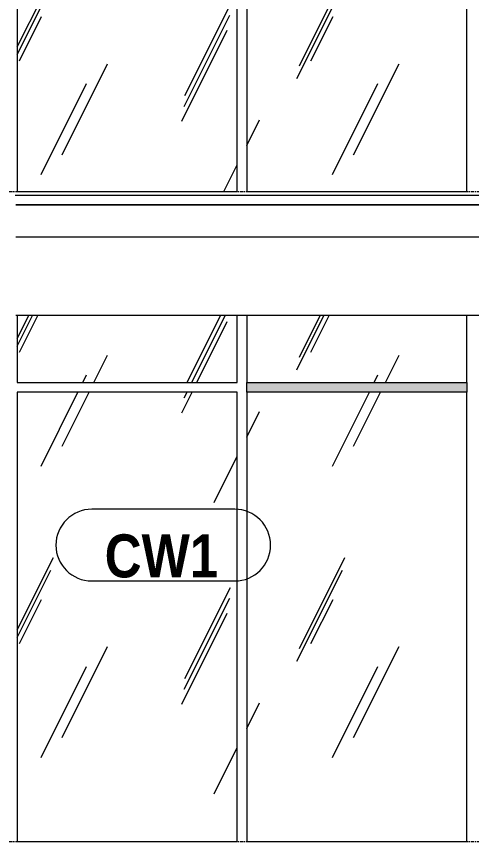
# Model space of a CAD drawing. Header units: millimetres. Extents: x 1240 to 198004, y -7796 to 35300.
# Drawn here: x 172970 to 175349, y 9000 to 13314 of the extents above; entities that cross this region are included whole.
import ezdxf

# ---------------------------------------------------------------- set-up
doc = ezdxf.new("R2010")
doc.units = ezdxf.units.MM
doc.linetypes.add('Centre', pattern=[31.75, 6.35, -4.7625, 15.875, -4.7625])
for name, color, linetype, lineweight in [('0-2', 50, 'Continuous', 5), ('A-FLOR', 192, 'Continuous', 9), ('A-FLOR-2', 7, 'Continuous', 9), ('A-FLOR-LEVL-2', 51, 'Centre', 9), ('A-GLAZ-CURT', 52, 'Continuous', 9), ('A-GLAZ-CWMG', 51, 'Continuous', 9), ('A-WALL-IDEN', 211, 'Continuous', 9), ('S-BEAM-3', 7, 'Continuous', 9)]:
    doc.layers.add(name, color=color, linetype=linetype, lineweight=lineweight)
doc.styles.add('Arial_B', font='arialbd.ttf', dxfattribs={"width": 0.85, "height": 225})
pattern_1 = [(63.435, (1790.26, 104.33), (-0.001, 1524.001), [532.46, -2875.304]), (63.435, (266.26, 104.33), (-0.001, 1524.001), [532.46, -2875.304]), (63.435, (2519.8, 398.8), (-0.001, 1524.001), [532.46, -2875.304]), (63.435, (995.8, 398.8), (-0.001, 1524.001), [532.46, -2875.304]), (63.435, (2409.4, 294.83), (-0.001, 1524.001), [532.46, -2875.304]), (63.435, (885.4, 294.83), (-0.001, 1524.001), [532.46, -2875.304]), (63.435, (2296.8, 890.1), (-0.001, 1524.001), [258.8, -3148.965]), (63.435, (772.8, 890.1), (-0.001, 1524.001), [258.8, -3148.965]), (63.435, (2223.2, 797.95), (-0.001, 1524.001), [532.46, -2875.304]), (63.435, (699.2, 797.95), (-0.001, 1524.001), [532.46, -2875.304]), (63.435, (2236.2, 864.1), (-0.001, 1524.001), [532.46, -2875.304]), (63.435, (712.2, 864.1), (-0.001, 1524.001), [532.46, -2875.304]), (63.435, (1621.35, 573.94), (-0.001, 1524.001), [532.46, -2875.304]), (63.435, (97.35, 573.94), (-0.001, 1524.001), [532.46, -2875.304]), (63.435, (1634.34, 651.9), (-0.001, 1524.001), [532.46, -2875.304]), (63.435, (110.34, 651.9), (-0.001, 1524.001), [532.46, -2875.304]), (63.435, (1637.84, 708.1), (-0.001, 1524.001), [532.46, -2875.304]), (63.435, (113.84, 708.1), (-0.001, 1524.001), [532.46, -2875.304])]

# ---------------------------------------------------------------- blocks, each defined once
blk = doc.blocks.new('NCV_TKTC_KET CAU_rvt-2-TKCS_MẶT ĐỨNG NỘI KHU 2')
at = {"layer": 'A-FLOR-2'}
for p, q in [((-23335.3, 12330), (-17636.9, 12330)), ((-17636.9, 12160), (-23335.3, 12160))]:
    blk.add_line(p, q, dxfattribs=at)
at = {"layer": 'S-BEAM-3'}
for p, q in [((-23335.3, 12330), (-17636.9, 12330)), ((-17636.9, 11750), (-23335.3, 11750))]:
    blk.add_line(p, q, dxfattribs=at)
blk = doc.blocks.new('System Panel - Glazed-V310-TKCS_MẶT ĐỨNG NỘI KHU 2')
at = {"layer": 'A-GLAZ-CURT'}
h = blk.add_hatch(dxfattribs=at)
h.set_pattern_fill('FP_36', color=256, style=0, pattern_type=2)
h.set_pattern_definition(pattern_1)
h.paths.add_polyline_path([(-22176.9, 9000), (-22176.9, 11350), (-23326.9, 11350), (-23326.9, 9000)])
for p, q in [((-22176.9, 11350), (-23326.9, 11350)), ((-23326.9, 11350), (-23326.9, 9000)), ((-22176.9, 9000), (-22176.9, 11350)), ((-23326.9, 9000), (-22176.9, 9000))]:
    blk.add_line(p, q, dxfattribs=at)
blk = doc.blocks.new('System Panel - Glazed-V311-TKCS_MẶT ĐỨNG NỘI KHU 2')
at = {"layer": 'A-GLAZ-CURT'}
h = blk.add_hatch(dxfattribs=at)
h.set_pattern_fill('FP_36', color=256, style=0, pattern_type=2)
h.set_pattern_definition(pattern_1)
h.paths.add_polyline_path([(-20976.9, 9000), (-20976.9, 11350), (-22126.9, 11350), (-22126.9, 9000), (-20981.6, 9000)])
for p, q in [((-20976.9, 11350), (-22126.9, 11350)), ((-22126.9, 11350), (-22126.9, 9000)), ((-20976.9, 9000), (-20976.9, 11350)), ((-22126.9, 9000), (-20976.9, 9000))]:
    blk.add_line(p, q, dxfattribs=at)
blk = doc.blocks.new('System Panel - Glazed-V313-TKCS_MẶT ĐỨNG NỘI KHU 2')
at = {"layer": 'A-GLAZ-CURT'}
h = blk.add_hatch(dxfattribs=at)
h.set_pattern_fill('FP_36', color=256, style=0, pattern_type=2)
h.set_pattern_definition(pattern_1)
h.paths.add_polyline_path([(-22176.9, 11400), (-22176.9, 11750), (-23326.9, 11750), (-23326.9, 11400)])
for p, q in [((-23326.9, 11750), (-23326.9, 11400)), ((-22176.9, 11400), (-22176.9, 11750)), ((-23326.9, 11400), (-22176.9, 11400))]:
    blk.add_line(p, q, dxfattribs=at)
blk = doc.blocks.new('System Panel - Glazed-V314-TKCS_MẶT ĐỨNG NỘI KHU 2')
at = {"layer": 'A-GLAZ-CURT'}
h = blk.add_hatch(dxfattribs=at)
h.set_pattern_fill('FP_36', color=256, style=0, pattern_type=2)
h.set_pattern_definition(pattern_1)
h.paths.add_polyline_path([(-20981.6, 11400), (-20976.9, 11400), (-20976.9, 11750), (-22126.9, 11750), (-22126.9, 11400)])
for p, q in [((-22126.9, 11750), (-22126.9, 11400)), ((-20976.9, 11400), (-20976.9, 11750)), ((-22126.9, 11400), (-20976.9, 11400))]:
    blk.add_line(p, q, dxfattribs=at)
blk = doc.blocks.new('Rectangular Mullion - 50 x 100mm-1286803-TKCS_MẶT ĐỨNG NỘI KHU 2')
at = {"layer": 'A-GLAZ-CWMG'}
blk.add_hatch(color=256, dxfattribs=at).paths.add_polyline_path([(-20981.6, 7950), (-20976.9, 7950), (-20976.9, 8000), (-22126.9, 8000), (-22126.9, 7950)])
for p, q in [((-22126.9, 7950), (-22126.9, 8000)), ((-20976.9, 8000), (-20976.9, 7950))]:
    blk.add_line(p, q, dxfattribs=at)
blk = doc.blocks.new('System Panel - Glazed-V468-TKCS_MẶT ĐỨNG NỘI KHU 2')
at = {"layer": 'A-GLAZ-CURT'}
h = blk.add_hatch(dxfattribs=at)
h.set_pattern_fill('FP_36', color=256, style=0, pattern_type=2)
h.set_pattern_definition(pattern_1)
h.paths.add_polyline_path([(-22176.9, 12400), (-22176.9, 14750), (-23326.9, 14750), (-23326.9, 12400)])
for p, q in [((-22176.9, 14750), (-23326.9, 14750)), ((-23326.9, 14750), (-23326.9, 12400)), ((-22176.9, 12400), (-22176.9, 14750)), ((-23326.9, 12400), (-22176.9, 12400))]:
    blk.add_line(p, q, dxfattribs=at)
blk = doc.blocks.new('System Panel - Glazed-V469-TKCS_MẶT ĐỨNG NỘI KHU 2')
at = {"layer": 'A-GLAZ-CURT'}
h = blk.add_hatch(dxfattribs=at)
h.set_pattern_fill('FP_36', color=256, style=0, pattern_type=2)
h.set_pattern_definition(pattern_1)
h.paths.add_polyline_path([(-20976.9, 12400), (-20976.9, 14750), (-22126.9, 14750), (-22126.9, 12400), (-20981.6, 12400)])
for p, q in [((-20976.9, 14750), (-22126.9, 14750)), ((-22126.9, 14750), (-22126.9, 12400)), ((-20976.9, 12400), (-20976.9, 14750)), ((-22126.9, 12400), (-20976.9, 12400))]:
    blk.add_line(p, q, dxfattribs=at)
blk = doc.blocks.new('CTL_WALL TAG NO MARK - 10-2062273-TKCS_MẶT ĐỨNG NỘI KHU 2')
at = {"layer": 'A-WALL-IDEN'}
for p, q in [((-22189.9, 10737.5), (-22937.6, 10737.5)), ((-22937.6, 10362.5), (-22189.9, 10362.5))]:
    blk.add_line(p, q, dxfattribs=at)
for centre, start, end in [((-22937.6, 10550), 90, 270), ((-22189.9, 10550), 270, 90)]:
    blk.add_arc(centre, 187.5, start, end, dxfattribs=at)

msp = doc.modelspace()

# ---------------------------------------------------------------- linework, layer by layer
at = {"layer": 'A-FLOR'}
for p, q in [((172963.7, 12380), (175764.2, 12380)), ((175764.2, 12330), (172965.8, 12330))]:
    msp.add_line(p, q, dxfattribs=at)
at = {"layer": 'A-FLOR-LEVL-2'}
for p, q in [((104944.5, 12400), (194512.3, 12400)), ((104944.5, 9000), (194512.3, 9000))]:
    msp.add_line(p, q, dxfattribs=at)

# ---------------------------------------------------------------- block references
at = {"layer": '0-2'}
msp.add_blockref('NCV_TKTC_KET CAU_rvt-2-TKCS_MẶT ĐỨNG NỘI KHU 2', (196301.1, 0), dxfattribs=at)
at = {"layer": 'A-GLAZ-CURT'}
for name in ['System Panel - Glazed-V468-TKCS_MẶT ĐỨNG NỘI KHU 2', 'System Panel - Glazed-V469-TKCS_MẶT ĐỨNG NỘI KHU 2', 'System Panel - Glazed-V313-TKCS_MẶT ĐỨNG NỘI KHU 2', 'System Panel - Glazed-V314-TKCS_MẶT ĐỨNG NỘI KHU 2', 'System Panel - Glazed-V310-TKCS_MẶT ĐỨNG NỘI KHU 2', 'System Panel - Glazed-V311-TKCS_MẶT ĐỨNG NỘI KHU 2']:
    msp.add_blockref(name, (196301.1, 0), dxfattribs=at)
at = {"layer": 'A-GLAZ-CWMG'}
msp.add_blockref('Rectangular Mullion - 50 x 100mm-1286803-TKCS_MẶT ĐỨNG NỘI KHU 2', (196301.1, 3400), dxfattribs=at)
at = {"layer": 'A-WALL-IDEN'}
msp.add_blockref('CTL_WALL TAG NO MARK - 10-2062273-TKCS_MẶT ĐỨNG NỘI KHU 2', (196301.1, 0), dxfattribs=at)

# ---------------------------------------------------------------- texts
at = {"layer": 'A-WALL-IDEN', "insert": (173728, 10492), "char_height": 225, "width": 615.825, "attachment_point": 5, "line_spacing_factor": 0.936439, "style": 'Arial_B'}
msp.add_mtext('\\pt6.37425,12.75075,19.125,25.49925,31.87575,38.25,44.62425,51.00075,57.375,63.74925,70.12575,76.5,82.87425,89.25075,95.625,101.99925,108.37575,114.75,121.12425,127.50075,133.875,140.24925,146.62575,153,159.37425,165.75075,172.125,178.49925,184.87575,191.25,197.62425,204.00075;CW1', dxfattribs=at)

doc.saveas('drawing.dxf')
